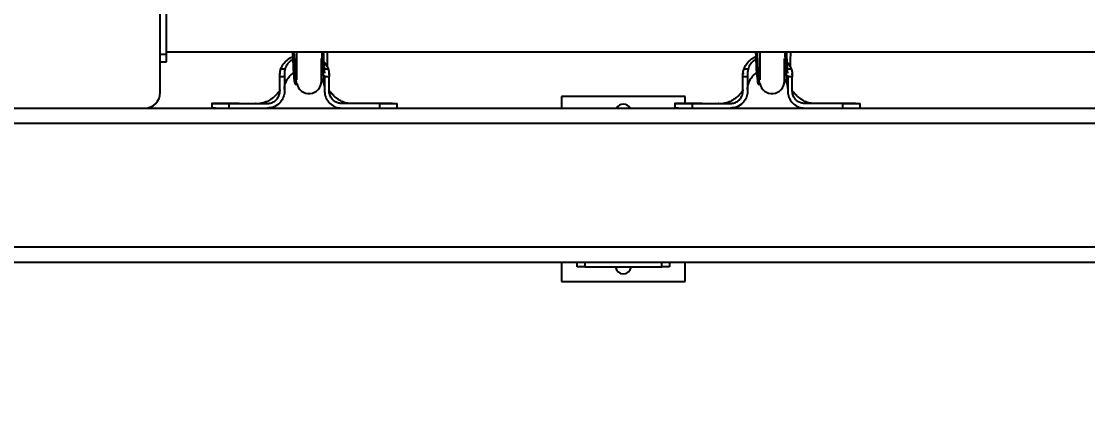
# Model space of a CAD drawing. Header units: millimetres. Extents: x -3362 to 2982, y -2844 to 2289.
# Drawn here: x 142 to 833, y -763 to -505 of the extents above; entities that cross this region are included whole.
import ezdxf

# ---------------------------------------------------------------- set-up
doc = ezdxf.new("R2010")
doc.units = ezdxf.units.MM
for name, color, linetype in [('DIKOM_ОБЪЕКТ', 7, 'Continuous'), ('DIKOM_РАЗМЕР_ЗОНА', 7, 'Continuous'), ('DIKOM_РАЗМЕР_ОБЪЕКТА', 7, 'Continuous')]:
    doc.layers.add(name, color=color, linetype=linetype)
doc.styles.add('style1', font='arial.ttf', dxfattribs={"width": 0.8})
doc.dimstyles.new('1-50', dxfattribs={"dimtxt": 300, "dimasz": 200, "dimexe": 100, "dimexo": 0, "dimgap": 100, "dimtad": 1, "dimdec": 0, "dimtxsty": 'style1', "dimcen": 0, "dimclrd": 7, "dimclre": 7, "dimadec": 1, "dimazin": 2, "dimtfac": 1, "dimtdec": 0, "dimtmove": 0, "dimatfit": 3, "dimfxl": 0, "dimlwd": 25, "dimlwe": 18, "dimarcsym": 0})

# ---------------------------------------------------------------- blocks, each defined once
blk = doc.blocks.new('*D0')
at = {"layer": 'Defpoints', "color": 0, "transparency": 16777216}
for p in [(-2617.78, -272.68), (2982.22, -272.68), (2982.22, -2743.66)]:
    blk.add_point(p, dxfattribs=at)
at = {"layer": 'DIKOM_РАЗМЕР_ЗОНА', "color": 7, "lineweight": 18, "transparency": 16777216}
for p, q in [((-2617.78, -272.68), (-2617.78, -2843.66)), ((2982.22, -272.68), (2982.22, -2843.66))]:
    blk.add_line(p, q, dxfattribs=at)
at = {"layer": 'DIKOM_РАЗМЕР_ЗОНА', "color": 7, "lineweight": 25, "transparency": 16777216}
blk.add_line((-2417.78, -2743.66), (2782.22, -2743.66), dxfattribs=at)
at = {"layer": 'DIKOM_РАЗМЕР_ЗОНА', "color": 7, "transparency": 16777216}
for points in [[(-2417.78, -2710.33), (-2417.78, -2777), (-2617.78, -2743.66)], [(2782.22, -2710.33), (2782.22, -2777), (2982.22, -2743.66)]]:
    blk.add_solid(points, dxfattribs=at)
at = {"layer": 'DIKOM_РАЗМЕР_ЗОНА', "color": 0, "transparency": 16777216, "insert": (182.22, -2490.49), "char_height": 300, "attachment_point": 5, "style": 'style1'}
blk.add_mtext('5600', dxfattribs=at)
blk = doc.blocks.new('*D1')
at = {"layer": 'Defpoints', "color": 0, "transparency": 16777216}
for p in [(-2911.71, 2288.6), (542, 2288.6), (182.22, -2211.4)]:
    blk.add_point(p, dxfattribs=at)
at = {"layer": 'DIKOM_РАЗМЕР_ЗОНА', "color": 7, "lineweight": 18, "transparency": 16777216}
for p, q in [((542, 2288.6), (-3011.71, 2288.6)), ((182.22, -2211.4), (-3011.71, -2211.4))]:
    blk.add_line(p, q, dxfattribs=at)
at = {"layer": 'DIKOM_РАЗМЕР_ЗОНА', "color": 7, "lineweight": 25, "transparency": 16777216}
blk.add_line((-2911.71, -2011.4), (-2911.71, 2088.6), dxfattribs=at)
at = {"layer": 'DIKOM_РАЗМЕР_ЗОНА', "color": 7, "transparency": 16777216}
for points in [[(-2945.05, 2088.6), (-2878.38, 2088.6), (-2911.71, 2288.6)], [(-2945.05, -2011.4), (-2878.38, -2011.4), (-2911.71, -2211.4)]]:
    blk.add_solid(points, dxfattribs=at)
at = {"layer": 'DIKOM_РАЗМЕР_ЗОНА', "color": 0, "transparency": 16777216, "insert": (-3164.89, 38.6), "char_height": 300, "attachment_point": 5, "rotation": 90, "style": 'style1'}
blk.add_mtext('4500', dxfattribs=at)
blk = doc.blocks.new('*D2')
at = {"layer": 'Defpoints', "color": 0, "transparency": 16777216}
for p in [(-1117.78, -661.4), (1482.22, -656.4), (1482.22, -1227.16)]:
    blk.add_point(p, dxfattribs=at)
at = {"layer": 'DIKOM_РАЗМЕР_ОБЪЕКТА', "color": 7, "lineweight": 18, "transparency": 16777216}
for p, q in [((-1117.78, -661.4), (-1117.78, -1327.16)), ((1482.22, -656.4), (1482.22, -1327.16))]:
    blk.add_line(p, q, dxfattribs=at)
at = {"layer": 'DIKOM_РАЗМЕР_ОБЪЕКТА', "color": 7, "lineweight": 25, "transparency": 16777216}
blk.add_line((-917.78, -1227.16), (1282.22, -1227.16), dxfattribs=at)
at = {"layer": 'DIKOM_РАЗМЕР_ОБЪЕКТА', "color": 7, "transparency": 16777216}
for points in [[(-917.78, -1193.83), (-917.78, -1260.5), (-1117.78, -1227.16)], [(1282.22, -1193.83), (1282.22, -1260.5), (1482.22, -1227.16)]]:
    blk.add_solid(points, dxfattribs=at)
at = {"layer": 'DIKOM_РАЗМЕР_ОБЪЕКТА', "color": 0, "transparency": 16777216, "insert": (182.22, -973.99), "char_height": 300, "attachment_point": 5, "style": 'style1'}
blk.add_mtext('2600', dxfattribs=at)

msp = doc.modelspace()

# ---------------------------------------------------------------- linework, layer by layer
at = {"layer": 'DIKOM_ОБЪЕКТ'}
for p, q in [((232.22, -551.4), (232.22, -471.4)), ((236.22, -526.4), (236.22, -496.4)), ((236.22, -524.9), (1228.22, -524.9)), ((320.59, -524.9), (320.59, -543.2)), ((620.59, -524.9), (620.59, -543.2)), ((232.22, -526.4), (236.22, -526.4)), ((232.22, -531.4), (236.22, -531.4)), ((236.22, -531.4), (236.22, -526.4)), ((336.59, -544.03), (336.59, -529.19)), ((336.59, -530.05), (337.07, -530.43)), ((636.59, -544.03), (636.59, -529.19)), ((636.59, -530.05), (637.07, -530.43)), ((309.78, -538.63), (309.75, -539.33)), ((310.35, -536.05), (313.07, -536.05)), ((338.3, -536.05), (341.02, -536.05)), ((609.78, -538.63), (609.75, -539.33)), ((610.35, -536.05), (613.07, -536.05)), ((638.3, -536.05), (641.02, -536.05)), ((312.69, -541.26), (309.69, -541.26)), ((309.69, -549.4), (309.69, -541.26)), ((312.69, -541.26), (312.69, -549.4)), ((341.69, -541.26), (338.69, -541.26)), ((338.69, -541.26), (338.69, -549.4)), ((341.65, -539.75), (341.6, -539.05)), ((341.65, -539.77), (341.64, -539.05)), ((341.69, -549.4), (341.69, -541.26)), ((612.69, -541.26), (609.69, -541.26)), ((609.69, -549.4), (609.69, -541.26)), ((612.69, -541.26), (612.69, -549.4)), ((641.69, -541.26), (638.69, -541.26)), ((638.69, -541.26), (638.69, -549.4)), ((641.65, -539.75), (641.6, -539.05)), ((641.65, -539.77), (641.64, -539.05)), ((641.69, -549.4), (641.69, -541.26)), ((309.69, -550.4), (309.69, -549.4)), ((312.69, -549.4), (312.69, -550.4)), ((319.64, -545.94), (320.64, -545.92)), ((338.69, -549.4), (338.69, -550.4)), ((341.69, -550.4), (341.69, -549.4)), ((609.69, -550.4), (609.69, -549.4)), ((612.69, -549.4), (612.69, -550.4)), ((619.64, -545.94), (620.64, -545.92)), ((638.69, -549.4), (638.69, -550.4)), ((641.69, -550.4), (641.69, -549.4)), ((265.69, -558.4), (265.69, -561.4)), ((270.96, -558.4), (265.7, -558.4)), ((274.18, -558.4), (272.91, -558.4)), ((276.97, -561.4), (276.97, -558.4)), ((276.97, -558.4), (301.69, -558.4)), ((306.66, -560.15), (308.42, -559.1)), ((308.3, -559.19), (309.12, -558.44)), ((374.4, -558.4), (349.7, -558.4)), ((374.4, -561.4), (374.4, -558.4)), ((378.55, -558.4), (385.67, -558.4)), ((385.69, -561.4), (385.69, -558.4)), ((572.22, -553.9), (492.22, -553.9)), ((492.22, -553.9), (492.22, -561.4)), ((565.69, -558.4), (565.69, -561.4)), ((570.96, -558.4), (565.7, -558.4)), ((572.22, -558.4), (572.22, -553.9)), ((574.18, -558.4), (572.91, -558.4)), ((576.97, -561.4), (576.97, -558.4)), ((576.97, -558.4), (601.69, -558.4)), ((606.66, -560.15), (608.42, -559.1)), ((608.3, -559.19), (609.12, -558.44)), ((674.4, -558.4), (649.7, -558.4)), ((674.4, -561.4), (674.4, -558.4)), ((678.55, -558.4), (685.67, -558.4)), ((685.69, -561.4), (685.69, -558.4)), ((-877.78, -561.4), (142.22, -561.4)), ((142.22, -561.4), (222.22, -561.4)), ((222.22, -561.4), (1242.22, -561.4)), ((1482.22, -571.4), (-1117.78, -571.4)), ((-1117.78, -651.4), (1482.22, -651.4)), ((1482.22, -661.4), (-1117.78, -661.4)), ((492.22, -661.4), (492.22, -673.9)), ((502.22, -664.4), (502.22, -661.4)), ((507.22, -661.4), (507.22, -664.4)), ((557.22, -664.4), (557.22, -661.4)), ((562.22, -661.4), (562.22, -664.4)), ((572.22, -673.9), (572.22, -661.4)), ((507.22, -664.4), (502.22, -664.4)), ((507.22, -664.4), (557.22, -664.4)), ((562.22, -664.4), (557.22, -664.4)), ((492.22, -673.9), (572.22, -673.9))]:
    msp.add_line(p, q, dxfattribs=at)
at = {"layer": 'DIKOM_ОБЪЕКТ', "flags": 128}
for points in [[(317.86, -524.9), (317.96, -527.7), (318.09, -530.65), (318.22, -533.42), (318.37, -535.98), (318.53, -538.3), (318.69, -540.34), (318.86, -542.1), (319.03, -543.54), (319.2, -544.66), (319.36, -545.43), (319.53, -545.86), (319.64, -545.94)], [(318.86, -524.9), (318.96, -527.68), (319.09, -530.63), (319.22, -533.4), (319.37, -535.96), (319.53, -538.28), (319.69, -540.32), (319.86, -542.08), (320.02, -543.53), (320.19, -544.64), (320.36, -545.41), (320.53, -545.84), (320.69, -545.91), (320.78, -545.77)], [(617.86, -524.9), (617.96, -527.7), (618.09, -530.65), (618.22, -533.42), (618.37, -535.98), (618.53, -538.3), (618.69, -540.34), (618.86, -542.1), (619.03, -543.54), (619.2, -544.66), (619.36, -545.43), (619.53, -545.86), (619.64, -545.94)], [(618.86, -524.9), (618.96, -527.68), (619.09, -530.63), (619.22, -533.4), (619.37, -535.96), (619.53, -538.28), (619.69, -540.32), (619.86, -542.08), (620.03, -543.53), (620.19, -544.64), (620.36, -545.41), (620.53, -545.84), (620.69, -545.91), (620.78, -545.77)], [(294.02, -558.39), (293.88, -558.39), (293.73, -558.39)], [(594.02, -558.39), (593.88, -558.39), (593.73, -558.39)]]:
    msp.add_lwpolyline(points, dxfattribs=at)
at = {"layer": 'DIKOM_ОБЪЕКТ'}
for centre, radius, start, end in [((511.55, -522.58), 174.72, 180.76184, 187.21818), ((674.71, -514.28), 337.04, 181.80562, 184.17004), ((-77.1, -525.97), 417.73, 358.77677, 0.14724), ((811.58, -522.58), 174.75, 180.76236, 187.21767), ((974.87, -514.28), 337.19, 181.80567, 184.169), ((221.14, -525.96), 419.49, 358.78033, 0.14505), ((328.59, -544.03), 8, 189.90145, 0), ((628.59, -544.03), 8, 189.90145, 0), ((222.22, -551.4), 10, 270, 0), ((532.22, -563.9), 5, 90, 150), ((532.22, -563.9), 5, 30, 90), ((532.22, -663.9), 5, 185.73917, 270), ((532.22, -663.9), 5, 270, 354.26083)]:
    msp.add_arc(centre, radius, start, end, dxfattribs=at)
for points, knots in [([(338.28, -536.15), (338.27, -536.06), (338.21, -535.22), (338.09, -533.26), (337.94, -530.36), (337.82, -527.55), (337.75, -525.66), (337.72, -524.9)], [0, 0, 0, 0, 0.033432, 0.300879, 0.564343, 0.823725, 1, 1, 1, 1]), ([(638.28, -536.15), (638.27, -536.06), (638.21, -535.22), (638.09, -533.26), (637.94, -530.36), (637.82, -527.55), (637.75, -525.66), (637.72, -524.9)], [0, 0, 0, 0, 0.033432, 0.300879, 0.564343, 0.823725, 1, 1, 1, 1]), ([(310.35, -536.05), (310.52, -535.62), (311.18, -533.93), (312.71, -531.78), (314.85, -529.85), (316.47, -528.7), (317.58, -528.21), (317.98, -528.03)], [0, 0, 0, 0, 0.124156, 0.48124, 0.68235, 0.883559, 1, 1, 1, 1]), ([(318.06, -529.95), (317.74, -530.13), (316.71, -530.71), (314.99, -532.33), (313.66, -534.29), (313.18, -535.72), (313.07, -536.05)], [0, 0, 0, 0, 0.133909, 0.436916, 0.86788, 1, 1, 1, 1]), ([(337.99, -531.29), (338.53, -531.87), (339.83, -533.27), (340.58, -535.02), (341.02, -536.05)], [0, 0, 0, 0, 0.410881, 1, 1, 1, 1]), ([(610.35, -536.05), (610.52, -535.62), (611.18, -533.93), (612.71, -531.78), (614.85, -529.85), (616.47, -528.7), (617.58, -528.21), (617.98, -528.03)], [0, 0, 0, 0, 0.124156, 0.48124, 0.682341, 0.883559, 1, 1, 1, 1]), ([(618.06, -529.95), (617.74, -530.13), (616.71, -530.71), (614.99, -532.33), (613.66, -534.29), (613.18, -535.72), (613.07, -536.05)], [0, 0, 0, 0, 0.13392, 0.436914, 0.867881, 1, 1, 1, 1]), ([(637.99, -531.29), (638.53, -531.87), (639.83, -533.27), (640.58, -535.02), (641.02, -536.05)], [0, 0, 0, 0, 0.410877, 1, 1, 1, 1]), ([(309.69, -540.18), (309.71, -539.49), (309.76, -538.08), (310.15, -536.73), (310.35, -536.05)], [0, 0, 0, 0, 0.492161, 1, 1, 1, 1]), ([(313.07, -536.05), (313.05, -536.13), (312.93, -536.54), (312.71, -537.59), (312.68, -539.26), (312.68, -540.59), (312.69, -541.26)], [0, 0, 0, 0, 0.048354, 0.242117, 0.61892, 1, 1, 1, 1]), ([(312.69, -549.47), (312.69, -549.37), (312.69, -549.2), (312.7, -548.88), (312.73, -548.19), (312.92, -546.63), (313.59, -544.35), (314.98, -541.88), (316.65, -539.89), (317.99, -538.98), (318.56, -538.59)], [0, 0, 0, 0, 0.022477, 0.041677, 0.077102, 0.184247, 0.404664, 0.624071, 0.840116, 1, 1, 1, 1]), ([(341.02, -536.05), (341.21, -536.71), (341.61, -538.05), (341.66, -539.46), (341.69, -540.18)], [0, 0, 0, 0, 0.491601, 1, 1, 1, 1]), ([(609.69, -540.18), (609.71, -539.49), (609.76, -538.08), (610.15, -536.73), (610.35, -536.05)], [0, 0, 0, 0, 0.492157, 1, 1, 1, 1]), ([(613.07, -536.05), (613.05, -536.13), (612.93, -536.54), (612.71, -537.59), (612.68, -539.26), (612.68, -540.59), (612.69, -541.26)], [0, 0, 0, 0, 0.048354, 0.242114, 0.618919, 1, 1, 1, 1]), ([(612.69, -549.47), (612.69, -549.37), (612.69, -549.2), (612.7, -548.88), (612.73, -548.19), (612.92, -546.63), (613.59, -544.35), (614.98, -541.88), (616.65, -539.89), (617.99, -538.98), (618.56, -538.59)], [0, 0, 0, 0, 0.022477, 0.041677, 0.077103, 0.184247, 0.404667, 0.624075, 0.840115, 1, 1, 1, 1]), ([(641.02, -536.05), (641.21, -536.71), (641.61, -538.05), (641.66, -539.46), (641.69, -540.18)], [0, 0, 0, 0, 0.491602, 1, 1, 1, 1]), ([(309.69, -541.26), (309.69, -541.17), (309.69, -540.81), (309.69, -540.45), (309.69, -540.18)], [0, 0, 0, 0, 0.256358, 1, 1, 1, 1]), ([(336.4, -542.05), (336.89, -542.87), (337.92, -544.58), (338.55, -547.08), (338.68, -548.73), (338.69, -549.35), (338.69, -549.41)], [0, 0, 0, 0, 0.36609, 0.764956, 0.973692, 1, 1, 1, 1]), ([(338.69, -541.26), (338.69, -541.18), (338.69, -540.8), (338.69, -540.43), (338.69, -540.14)], [0, 0, 0, 0, 0.226524, 1, 1, 1, 1]), ([(341.69, -540.18), (341.69, -540.28), (341.69, -540.64), (341.69, -540.99), (341.69, -541.26)], [0, 0, 0, 0, 0.25626, 1, 1, 1, 1]), ([(609.69, -541.26), (609.69, -541.17), (609.69, -540.81), (609.69, -540.45), (609.69, -540.18)], [0, 0, 0, 0, 0.256358, 1, 1, 1, 1]), ([(636.4, -542.05), (636.89, -542.87), (637.92, -544.58), (638.55, -547.08), (638.68, -548.73), (638.69, -549.35), (638.69, -549.41)], [0, 0, 0, 0, 0.366096, 0.764956, 0.973693, 1, 1, 1, 1]), ([(638.69, -541.26), (638.69, -541.18), (638.69, -540.8), (638.69, -540.43), (638.69, -540.14)], [0, 0, 0, 0, 0.226524, 1, 1, 1, 1]), ([(641.69, -540.18), (641.69, -540.28), (641.69, -540.64), (641.69, -540.99), (641.69, -541.26)], [0, 0, 0, 0, 0.25626, 1, 1, 1, 1]), ([(309.69, -549.58), (309.69, -549.67), (309.69, -549.85), (309.67, -549.9), (309.67, -549.94), (309.65, -550.02), (309.64, -550.06), (309.63, -550.09), (309.61, -550.12), (309.59, -550.18), (309.5, -550.43), (308.96, -551.12), (308.05, -552.03), (306.86, -553.3), (305.77, -554.3), (304.89, -555.02), (303.97, -555.67), (302.87, -556.38), (301.45, -557.15), (299.7, -557.86), (297.88, -558.34), (297.18, -558.38), (296.82, -558.4)], [0, 0, 0, 0, 0.018185, 0.03439, 0.05285, 0.05671, 0.058314, 0.059778, 0.061255, 0.062949, 0.067428, 0.091963, 0.171058, 0.268634, 0.337569, 0.396365, 0.442784, 0.502185, 0.593495, 0.710963, 0.847913, 1, 1, 1, 1]), ([(312.69, -550.4), (312.69, -550.49), (312.68, -550.91), (312.56, -552.57), (311.76, -555.33), (309.54, -558.4), (306.44, -560.55), (303.65, -561.34), (302.05, -561.39), (301.69, -561.4)], [0, 0, 0, 0, 0.014813, 0.074109, 0.290048, 0.505964, 0.720942, 0.936008, 1, 1, 1, 1]), ([(301.69, -558.4), (301.91, -558.4), (303.03, -558.37), (305.02, -557.84), (307.29, -556.32), (308.93, -554.13), (309.62, -552.03), (309.67, -550.77), (309.69, -550.4)], [0, 0, 0, 0, 0.054127, 0.268331, 0.482533, 0.697284, 0.911982, 1, 1, 1, 1]), ([(338.69, -550.4), (338.69, -550.49), (338.69, -550.91), (338.81, -552.57), (339.61, -555.31), (341.8, -558.37), (344.88, -560.53), (347.69, -561.34), (349.3, -561.39), (349.69, -561.4)], [0, 0, 0, 0, 0.014812, 0.074105, 0.28879, 0.503467, 0.718044, 0.93309, 1, 1, 1, 1]), ([(354.66, -558.4), (354.34, -558.39), (353.74, -558.36), (352.21, -558.01), (350.66, -557.46), (349.15, -556.75), (347.91, -556.01), (346.8, -555.25), (345.85, -554.52), (344.79, -553.56), (343.74, -552.42), (342.82, -551.55), (342.17, -550.84), (341.86, -550.39), (341.78, -550.19), (341.77, -550.14), (341.75, -550.11), (341.74, -550.08), (341.73, -550.06), (341.71, -549.97), (341.71, -549.96), (341.69, -549.86), (341.69, -549.82), (341.68, -549.5), (341.69, -549.05), (341.69, -548.69), (341.69, -548.66)], [0, 0, 0, 0, 0.123501, 0.236936, 0.338254, 0.423564, 0.505839, 0.555172, 0.608286, 0.672829, 0.753513, 0.819963, 0.860358, 0.87946, 0.882841, 0.884166, 0.885324, 0.886417, 0.887538, 0.890108, 0.907333, 0.920554, 0.928247, 0.937348, 0.995224, 1, 1, 1, 1]), ([(349.7, -558.4), (349.61, -558.4), (349.15, -558.4), (347.94, -558.27), (346, -557.65), (343.9, -556.14), (342.33, -553.91), (341.73, -551.87), (341.7, -550.69), (341.69, -550.4)], [0, 0, 0, 0, 0.022087, 0.110619, 0.289017, 0.502889, 0.717713, 0.931825, 1, 1, 1, 1]), ([(609.69, -549.58), (609.69, -549.67), (609.69, -549.85), (609.67, -549.9), (609.67, -549.94), (609.65, -550.02), (609.64, -550.06), (609.63, -550.09), (609.61, -550.12), (609.59, -550.18), (609.5, -550.43), (608.96, -551.12), (608.05, -552.03), (606.86, -553.3), (605.77, -554.3), (604.89, -555.02), (603.97, -555.67), (602.87, -556.38), (601.45, -557.15), (599.7, -557.86), (597.88, -558.34), (597.18, -558.38), (596.82, -558.4)], [0, 0, 0, 0, 0.018185, 0.034391, 0.05285, 0.056711, 0.058314, 0.059779, 0.061255, 0.06295, 0.067428, 0.091964, 0.171059, 0.268632, 0.337567, 0.396366, 0.442782, 0.502183, 0.593495, 0.710961, 0.847913, 1, 1, 1, 1]), ([(612.69, -550.4), (612.69, -550.49), (612.68, -550.91), (612.56, -552.57), (611.76, -555.33), (609.54, -558.4), (606.44, -560.55), (603.65, -561.34), (602.05, -561.39), (601.69, -561.4)], [0, 0, 0, 0, 0.014813, 0.074109, 0.290051, 0.505969, 0.720948, 0.936015, 1, 1, 1, 1]), ([(601.69, -558.4), (601.91, -558.4), (603.03, -558.37), (605.02, -557.84), (607.29, -556.32), (608.93, -554.13), (609.62, -552.03), (609.67, -550.77), (609.69, -550.4)], [0, 0, 0, 0, 0.054127, 0.268333, 0.482528, 0.697285, 0.911981, 1, 1, 1, 1]), ([(638.69, -550.4), (638.69, -550.49), (638.69, -550.91), (638.81, -552.57), (639.61, -555.31), (641.8, -558.37), (644.88, -560.53), (647.69, -561.34), (649.3, -561.39), (649.69, -561.4)], [0, 0, 0, 0, 0.014812, 0.074105, 0.288787, 0.503468, 0.718038, 0.933083, 1, 1, 1, 1]), ([(654.66, -558.4), (654.34, -558.39), (653.74, -558.36), (652.21, -558.01), (650.66, -557.46), (649.15, -556.75), (647.91, -556.01), (646.8, -555.25), (645.85, -554.52), (644.79, -553.56), (643.74, -552.42), (642.83, -551.55), (642.17, -550.84), (641.86, -550.39), (641.78, -550.19), (641.77, -550.14), (641.75, -550.11), (641.74, -550.08), (641.73, -550.06), (641.71, -549.97), (641.71, -549.96), (641.69, -549.86), (641.69, -549.82), (641.68, -549.5), (641.69, -549.05), (641.69, -548.69), (641.69, -548.66)], [0, 0, 0, 0, 0.1235, 0.236934, 0.338252, 0.423565, 0.505837, 0.555173, 0.608287, 0.672828, 0.753511, 0.819962, 0.860357, 0.879459, 0.882841, 0.884165, 0.885324, 0.886417, 0.887538, 0.890108, 0.907333, 0.920554, 0.928247, 0.937348, 0.995224, 1, 1, 1, 1]), ([(649.7, -558.4), (649.61, -558.4), (649.15, -558.4), (647.94, -558.27), (646, -557.65), (643.9, -556.14), (642.33, -553.91), (641.73, -551.87), (641.7, -550.69), (641.69, -550.4)], [0, 0, 0, 0, 0.022077, 0.11062, 0.289009, 0.50289, 0.717714, 0.931824, 1, 1, 1, 1]), ([(265.71, -558.4), (265.7, -558.4), (265.61, -558.4), (265.96, -558.4), (266.82, -558.4), (268.26, -558.4), (270.19, -558.4), (272.96, -558.4), (275.46, -558.4), (276.97, -558.4)], [0, 0, 0, 0, 0.012296, 0.165144, 0.313683, 0.466531, 0.615072, 0.767919, 1, 1, 1, 1]), ([(273.96, -558.4), (273.34, -558.4), (272.13, -558.4), (271.35, -558.4), (270.96, -558.4)], [0, 0, 0, 0, 0.507944, 1, 1, 1, 1]), ([(278.56, -558.4), (277.26, -558.4), (274.77, -558.4), (272.44, -558.4), (271.32, -558.4)], [0, 0, 0, 0, 0.521845, 1, 1, 1, 1]), ([(283.29, -558.4), (281.98, -558.4), (279.47, -558.4), (277.51, -558.4), (276.58, -558.4)], [0, 0, 0, 0, 0.522533, 1, 1, 1, 1]), ([(308.57, -558.99), (308.62, -558.94), (308.73, -558.85), (308.85, -558.75), (308.91, -558.7)], [0, 0, 0, 0, 0.499813, 1, 1, 1, 1]), ([(355.12, -558.38), (355.05, -558.38), (354.92, -558.38), (354.78, -558.38), (354.72, -558.38)], [0, 0, 0, 0, 0.498436, 1, 1, 1, 1]), ([(375.06, -558.4), (374.12, -558.4), (372.17, -558.4), (369.67, -558.4), (368.37, -558.4)], [0, 0, 0, 0, 0.477552, 1, 1, 1, 1]), ([(382.58, -558.4), (381.67, -558.4), (378.53, -558.4), (375.4, -558.4), (373.18, -558.4)], [0, 0, 0, 0, 0.291645, 1, 1, 1, 1]), ([(374.4, -558.4), (374.49, -558.4), (374.9, -558.4), (376.62, -558.4), (379.03, -558.4), (381.57, -558.4), (383.4, -558.4), (384.74, -558.4), (385.55, -558.4), (385.63, -558.4), (385.67, -558.4)], [0, 0, 0, 0, 0.012377, 0.061895, 0.261127, 0.409638, 0.562453, 0.710966, 0.863783, 1, 1, 1, 1]), ([(565.71, -558.4), (565.7, -558.4), (565.61, -558.4), (565.96, -558.4), (566.82, -558.4), (568.26, -558.4), (570.19, -558.4), (572.96, -558.4), (575.46, -558.4), (576.97, -558.4)], [0, 0, 0, 0, 0.012296, 0.165143, 0.313683, 0.466531, 0.615068, 0.767915, 1, 1, 1, 1]), ([(573.96, -558.4), (573.34, -558.4), (572.13, -558.4), (571.35, -558.4), (570.96, -558.4)], [0, 0, 0, 0, 0.507944, 1, 1, 1, 1]), ([(578.56, -558.4), (577.26, -558.4), (574.77, -558.4), (572.44, -558.4), (571.32, -558.4)], [0, 0, 0, 0, 0.52184, 1, 1, 1, 1]), ([(583.29, -558.4), (581.98, -558.4), (579.47, -558.4), (577.51, -558.4), (576.58, -558.4)], [0, 0, 0, 0, 0.522533, 1, 1, 1, 1]), ([(608.57, -558.99), (608.62, -558.94), (608.73, -558.85), (608.85, -558.75), (608.91, -558.7)], [0, 0, 0, 0, 0.499812, 1, 1, 1, 1]), ([(655.12, -558.38), (655.05, -558.38), (654.92, -558.38), (654.78, -558.38), (654.72, -558.38)], [0, 0, 0, 0, 0.498407, 1, 1, 1, 1]), ([(675.06, -558.4), (674.12, -558.4), (672.17, -558.4), (669.67, -558.4), (668.37, -558.4)], [0, 0, 0, 0, 0.477552, 1, 1, 1, 1]), ([(682.58, -558.4), (681.67, -558.4), (678.53, -558.4), (675.4, -558.4), (673.18, -558.4)], [0, 0, 0, 0, 0.291654, 1, 1, 1, 1]), ([(674.4, -558.4), (674.49, -558.4), (674.9, -558.4), (676.62, -558.4), (679.03, -558.4), (681.57, -558.4), (683.41, -558.4), (684.74, -558.4), (685.55, -558.4), (685.63, -558.4), (685.67, -558.4)], [0, 0, 0, 0, 0.012373, 0.061891, 0.261123, 0.409634, 0.562454, 0.710964, 0.863782, 1, 1, 1, 1]), ([(267.94, -561.4), (267.56, -561.4), (266.67, -561.4), (265.96, -561.4), (265.6, -561.4), (265.7, -561.4), (265.7, -561.4)], [0, 0, 0, 0, 0.268827, 0.62919, 0.979397, 1, 1, 1, 1]), ([(567.94, -561.4), (567.56, -561.4), (566.67, -561.4), (565.96, -561.4), (565.6, -561.4), (565.7, -561.4), (565.7, -561.4)], [0, 0, 0, 0, 0.268827, 0.62919, 0.979397, 1, 1, 1, 1])]:
    msp.add_open_spline(points, degree=3, knots=knots, dxfattribs=at)

# ---------------------------------------------------------------- dimensions: what is measured, and where the dimension line sits
at = {"layer": 'DIKOM_РАЗМЕР_ЗОНА'}
dim = msp.add_linear_dim(base=(-2911.71, 2288.6), p1=(182.22, -2211.4), p2=(542, 2288.6), angle=90, dimstyle='1-50', dxfattribs=at)
dim.commit()
dim.dimension.update_dxf_attribs({"geometry": '*D1', "text_midpoint": (-2911.71, 38.6), "dimtype": 160})
dim = msp.add_linear_dim(base=(2982.22, -2743.66), p1=(-2617.78, -272.68), p2=(2982.22, -272.68), dimstyle='1-50', dxfattribs=at)
dim.commit()
dim.dimension.update_dxf_attribs({"geometry": '*D0', "text_midpoint": (182.22, -2743.66), "dimtype": 160})
at = {"layer": 'DIKOM_РАЗМЕР_ОБЪЕКТА'}
dim = msp.add_linear_dim(base=(1482.22, -1227.16), p1=(-1117.78, -661.4), p2=(1482.22, -656.4), dimstyle='1-50', dxfattribs=at)
dim.commit()
dim.dimension.update_dxf_attribs({"geometry": '*D2', "text_midpoint": (182.22, -1227.16), "dimtype": 160})

doc.saveas('drawing.dxf')
